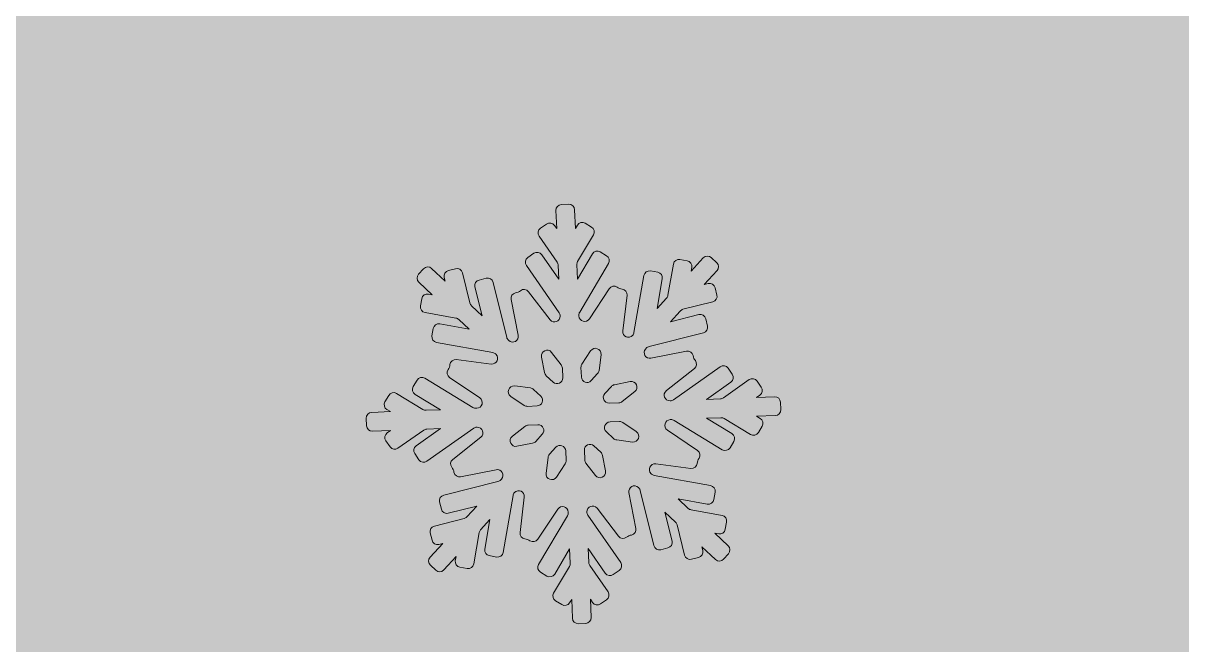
# Model space of a CAD drawing. Header units: millimetres. Extents: x 23 to 212, y -113 to -9.
# Drawn here: x 181.77 to 196, y -49.98 to -42.34 of the extents above; entities that cross this region are included whole.
import ezdxf

# ---------------------------------------------------------------- set-up
doc = ezdxf.new("R2010")
doc.units = ezdxf.units.MM
doc.header["$MEASUREMENT"] = 0
doc.layers.add('engraving', color=7, linetype='Continuous')
doc.layers.add('Layer 1', color=7, linetype='Continuous')

msp = doc.modelspace()

# ---------------------------------------------------------------- hatches: boundary and pattern name
at = {"layer": 'Layer 1'}
h = msp.add_hatch(color=2, dxfattribs=at)
h.dxf.hatch_style = 2
edge = h.paths.add_edge_path()
edge.add_spline(control_points=[(210.685, -79.288), (209.529, -76.47), (207.704, -73.987), (205.211, -71.837), (202.717, -69.689), (199.483, -68.006), (195.51, -66.789), (200.456, -65.005), (204.086, -62.492), (206.397, -59.247), (208.708, -56.004), (209.863, -52.435), (209.863, -48.543), (209.863, -41.326), (206.457, -35.852), (199.645, -32.121), (194.6, -29.33), (188.336, -27.699), (180.863, -27.224), (180.863, -27.224), (180.863, -24.792), (180.863, -24.792), (180.863, -22.224), (178.859, -20.106), (176.338, -19.914), (177.843, -18.799), (178.823, -17.016), (178.823, -14.999), (178.823, -11.618), (176.082, -8.878), (172.702, -8.878), (169.321, -8.878), (166.581, -11.618), (166.581, -14.999), (166.581, -17.016), (167.561, -18.799), (169.066, -19.914), (166.545, -20.106), (164.541, -22.224), (164.541, -24.792), (164.541, -24.792), (164.541, -27.073), (164.541, -27.073), (164.541, -27.073), (132.986, -27.073), (132.986, -27.073), (132.986, -27.073), (132.986, -112.222), (132.986, -112.222), (132.986, -112.222), (178.176, -112.222), (178.176, -112.222), (184.298, -112.222), (189.965, -111.381), (195.175, -109.698), (200.385, -108.016), (204.612, -105.33), (207.856, -101.639), (210.897, -98.112), (212.418, -93.672), (212.418, -88.32), (212.418, -85.117), (211.84, -82.107), (210.685, -79.288)], knot_values=[0, 0, 0, 0, 1, 1, 1, 2, 2, 2, 3, 3, 3, 4, 4, 4, 5, 5, 5, 6, 6, 6, 7, 7, 7, 8, 8, 8, 9, 9, 9, 10, 10, 10, 11, 11, 11, 12, 12, 12, 13, 13, 13, 14, 14, 14, 15, 15, 15, 16, 16, 16, 17, 17, 17, 18, 18, 18, 19, 19, 19, 20, 20, 20, 21, 21, 21, 21], degree=3, periodic=1)
edge = h.paths.add_edge_path()
edge.add_spline(control_points=[(168.894, -14.999), (168.894, -12.899), (170.602, -11.191), (172.702, -11.191), (174.801, -11.191), (176.509, -12.899), (176.509, -14.999), (176.509, -17.098), (174.801, -18.806), (172.702, -18.806), (170.602, -18.806), (168.894, -17.098), (168.894, -14.999)], knot_values=[0, 0, 0, 0, 1, 1, 1, 2, 2, 2, 3, 3, 3, 4, 4, 4, 4], degree=3, periodic=1)
edge = h.paths.add_edge_path()
edge.add_spline(control_points=[(161.024, -47.692), (161.024, -47.692), (174.526, -47.692), (174.526, -47.692), (178.824, -48.097), (180.973, -50.084), (180.973, -53.652), (180.649, -57.788), (178.5, -59.855), (174.526, -59.855), (174.526, -59.855), (161.024, -59.855), (161.024, -59.855), (161.024, -59.855), (161.024, -47.692), (161.024, -47.692)], knot_values=[0, 0, 0, 0, 1, 1, 1, 2, 2, 2, 3, 3, 3, 4, 4, 4, 5, 5, 5, 5], degree=3, periodic=1)
edge = h.paths.add_edge_path()
edge.add_spline(control_points=[(180.791, -89.643), (179.21, -90.911), (177.121, -91.543), (174.526, -91.543), (174.526, -91.543), (161.024, -91.543), (161.024, -91.543), (161.024, -91.543), (161.024, -78.893), (161.024, -78.893), (161.024, -78.893), (174.526, -78.893), (174.526, -78.893), (180.283, -78.893), (183.163, -80.804), (183.163, -84.626), (183.163, -86.703), (182.372, -88.376), (180.791, -89.643)], knot_values=[0, 0, 0, 0, 1, 1, 1, 2, 2, 2, 3, 3, 3, 4, 4, 4, 5, 5, 5, 6, 6, 6, 6], degree=3, periodic=1)

# ---------------------------------------------------------------- linework, layer by layer
at = {"layer": 'engraving', "lineweight": 0}
for points, knots in [([(191.071, -46.999), (191.07, -46.961), (191.037, -46.931), (190.999, -46.932), (190.999, -46.932), (190.776, -46.941), (190.776, -46.941), (190.776, -46.941), (190.817, -46.912), (190.817, -46.912), (190.849, -46.889), (190.856, -46.846), (190.835, -46.815), (190.835, -46.815), (190.783, -46.74), (190.783, -46.74), (190.761, -46.708), (190.717, -46.7), (190.685, -46.722), (190.685, -46.722), (190.37, -46.945), (190.37, -46.945), (190.359, -46.953), (190.346, -46.957), (190.332, -46.958), (190.332, -46.958), (190.162, -46.965), (190.162, -46.965), (190.162, -46.965), (190.462, -46.753), (190.462, -46.753), (190.493, -46.731), (190.501, -46.687), (190.479, -46.656), (190.479, -46.656), (190.427, -46.581), (190.427, -46.581), (190.405, -46.549), (190.361, -46.541), (190.329, -46.564), (190.329, -46.564), (189.755, -46.969), (189.755, -46.969), (189.744, -46.977), (189.731, -46.981), (189.718, -46.982), (189.718, -46.982), (189.715, -46.982), (189.715, -46.982), (189.647, -46.984), (189.615, -46.899), (189.669, -46.857), (189.669, -46.857), (190.013, -46.586), (190.013, -46.586), (190.043, -46.562), (190.048, -46.519), (190.025, -46.488), (190.025, -46.488), (190.014, -46.474), (190.014, -46.474), (190.007, -46.465), (190.003, -46.456), (190.001, -46.445), (190.001, -46.445), (189.997, -46.427), (189.997, -46.427), (189.99, -46.389), (189.953, -46.365), (189.915, -46.372), (189.915, -46.372), (189.48, -46.459), (189.48, -46.459), (189.414, -46.472), (189.37, -46.393), (189.415, -46.343), (189.415, -46.343), (189.422, -46.335), (189.422, -46.335), (189.432, -46.325), (189.444, -46.318), (189.457, -46.315), (189.457, -46.315), (190.124, -46.147), (190.124, -46.147), (190.161, -46.138), (190.184, -46.1), (190.174, -46.063), (190.174, -46.063), (190.152, -45.974), (190.152, -45.974), (190.143, -45.937), (190.105, -45.914), (190.068, -45.923), (190.068, -45.923), (189.718, -46.011), (189.718, -46.011), (189.718, -46.011), (189.839, -45.879), (189.839, -45.879), (189.848, -45.869), (189.86, -45.862), (189.873, -45.858), (189.873, -45.858), (190.239, -45.767), (190.239, -45.767), (190.276, -45.757), (190.299, -45.719), (190.29, -45.682), (190.29, -45.682), (190.268, -45.593), (190.268, -45.593), (190.258, -45.556), (190.22, -45.533), (190.183, -45.542), (190.183, -45.542), (190.135, -45.554), (190.135, -45.554), (190.135, -45.554), (190.292, -45.383), (190.292, -45.383), (190.317, -45.355), (190.316, -45.311), (190.288, -45.285), (190.288, -45.285), (190.221, -45.223), (190.221, -45.223), (190.193, -45.196), (190.148, -45.198), (190.122, -45.227), (190.122, -45.227), (189.972, -45.391), (189.972, -45.391), (189.972, -45.391), (189.981, -45.342), (189.981, -45.342), (189.988, -45.304), (189.962, -45.268), (189.925, -45.261), (189.925, -45.261), (189.836, -45.245), (189.836, -45.245), (189.798, -45.238), (189.761, -45.263), (189.755, -45.302), (189.755, -45.302), (189.688, -45.686), (189.688, -45.686), (189.686, -45.699), (189.68, -45.711), (189.671, -45.721), (189.671, -45.721), (189.556, -45.847), (189.556, -45.847), (189.556, -45.847), (189.619, -45.483), (189.619, -45.483), (189.626, -45.445), (189.601, -45.409), (189.563, -45.402), (189.563, -45.402), (189.474, -45.387), (189.474, -45.387), (189.436, -45.38), (189.4, -45.405), (189.393, -45.443), (189.393, -45.443), (189.271, -46.142), (189.271, -46.142), (189.269, -46.156), (189.263, -46.168), (189.254, -46.178), (189.254, -46.178), (189.254, -46.178), (189.254, -46.178), (189.208, -46.228), (189.125, -46.19), (189.133, -46.122), (189.133, -46.122), (189.186, -45.686), (189.186, -45.686), (189.191, -45.648), (189.164, -45.614), (189.125, -45.609), (189.125, -45.609), (189.109, -45.607), (189.109, -45.607), (189.098, -45.605), (189.087, -45.601), (189.078, -45.595), (189.078, -45.595), (189.064, -45.586), (189.064, -45.586), (189.032, -45.564), (188.988, -45.573), (188.967, -45.605), (188.967, -45.605), (188.723, -45.974), (188.723, -45.974), (188.686, -46.031), (188.597, -46.006), (188.595, -45.939), (188.595, -45.939), (188.594, -45.931), (188.594, -45.931), (188.594, -45.917), (188.597, -45.904), (188.604, -45.892), (188.604, -45.892), (188.958, -45.296), (188.958, -45.296), (188.978, -45.263), (188.967, -45.22), (188.934, -45.2), (188.934, -45.2), (188.857, -45.153), (188.857, -45.153), (188.824, -45.133), (188.781, -45.144), (188.761, -45.177), (188.761, -45.177), (188.577, -45.488), (188.577, -45.488), (188.577, -45.488), (188.569, -45.309), (188.569, -45.309), (188.569, -45.296), (188.572, -45.282), (188.579, -45.271), (188.579, -45.271), (188.773, -44.943), (188.773, -44.943), (188.793, -44.91), (188.782, -44.868), (188.749, -44.848), (188.749, -44.848), (188.672, -44.801), (188.672, -44.801), (188.639, -44.781), (188.596, -44.792), (188.576, -44.825), (188.576, -44.825), (188.551, -44.866), (188.551, -44.866), (188.551, -44.866), (188.542, -44.634), (188.542, -44.634), (188.54, -44.596), (188.508, -44.566), (188.469, -44.567), (188.469, -44.567), (188.38, -44.571), (188.38, -44.571), (188.341, -44.572), (188.311, -44.605), (188.313, -44.643), (188.313, -44.643), (188.322, -44.867), (188.322, -44.867), (188.322, -44.867), (188.294, -44.828), (188.294, -44.828), (188.272, -44.796), (188.228, -44.788), (188.197, -44.81), (188.197, -44.81), (188.123, -44.862), (188.123, -44.862), (188.092, -44.885), (188.084, -44.928), (188.106, -44.959), (188.106, -44.959), (188.327, -45.28), (188.327, -45.28), (188.335, -45.291), (188.339, -45.304), (188.34, -45.317), (188.34, -45.317), (188.347, -45.489), (188.347, -45.489), (188.347, -45.489), (188.138, -45.187), (188.138, -45.187), (188.116, -45.155), (188.072, -45.147), (188.041, -45.17), (188.041, -45.17), (187.967, -45.222), (187.967, -45.222), (187.936, -45.244), (187.928, -45.287), (187.95, -45.319), (187.95, -45.319), (188.353, -45.902), (188.353, -45.902), (188.36, -45.913), (188.364, -45.925), (188.365, -45.939), (188.365, -45.939), (188.365, -45.94), (188.365, -45.94), (188.368, -46.008), (188.281, -46.039), (188.24, -45.985), (188.24, -45.985), (187.975, -45.641), (187.975, -45.641), (187.951, -45.61), (187.907, -45.605), (187.876, -45.629), (187.876, -45.629), (187.863, -45.639), (187.863, -45.639), (187.854, -45.646), (187.844, -45.651), (187.834, -45.653), (187.834, -45.653), (187.817, -45.656), (187.817, -45.656), (187.779, -45.664), (187.755, -45.7), (187.762, -45.738), (187.762, -45.738), (187.849, -46.177), (187.849, -46.177), (187.862, -46.243), (187.782, -46.288), (187.732, -46.241), (187.732, -46.241), (187.728, -46.237), (187.728, -46.237), (187.718, -46.228), (187.711, -46.216), (187.708, -46.203), (187.708, -46.203), (187.541, -45.527), (187.541, -45.527), (187.531, -45.489), (187.493, -45.467), (187.456, -45.476), (187.456, -45.476), (187.369, -45.498), (187.369, -45.498), (187.331, -45.507), (187.309, -45.545), (187.318, -45.582), (187.318, -45.582), (187.405, -45.936), (187.405, -45.936), (187.405, -45.936), (187.276, -45.815), (187.276, -45.815), (187.266, -45.805), (187.259, -45.794), (187.256, -45.78), (187.256, -45.78), (187.164, -45.41), (187.164, -45.41), (187.155, -45.372), (187.117, -45.349), (187.079, -45.359), (187.079, -45.359), (186.992, -45.38), (186.992, -45.38), (186.955, -45.39), (186.932, -45.428), (186.941, -45.465), (186.941, -45.465), (186.953, -45.513), (186.953, -45.513), (186.953, -45.513), (186.785, -45.356), (186.785, -45.356), (186.757, -45.329), (186.712, -45.331), (186.686, -45.36), (186.686, -45.36), (186.625, -45.427), (186.625, -45.427), (186.599, -45.455), (186.601, -45.499), (186.629, -45.525), (186.629, -45.525), (186.793, -45.678), (186.793, -45.678), (186.793, -45.678), (186.745, -45.67), (186.745, -45.67), (186.707, -45.663), (186.67, -45.688), (186.664, -45.727), (186.664, -45.727), (186.648, -45.816), (186.648, -45.816), (186.642, -45.854), (186.667, -45.89), (186.705, -45.897), (186.705, -45.897), (187.084, -45.966), (187.084, -45.966), (187.097, -45.968), (187.11, -45.974), (187.119, -45.984), (187.119, -45.984), (187.245, -46.101), (187.245, -46.101), (187.245, -46.101), (186.886, -46.036), (186.886, -46.036), (186.848, -46.029), (186.811, -46.055), (186.805, -46.093), (186.805, -46.093), (186.789, -46.183), (186.789, -46.183), (186.783, -46.221), (186.808, -46.257), (186.846, -46.264), (186.846, -46.264), (187.536, -46.389), (187.536, -46.389), (187.55, -46.391), (187.562, -46.397), (187.572, -46.406), (187.572, -46.406), (187.575, -46.409), (187.575, -46.409), (187.624, -46.456), (187.586, -46.538), (187.518, -46.53), (187.518, -46.53), (187.088, -46.475), (187.088, -46.475), (187.05, -46.47), (187.014, -46.498), (187.01, -46.536), (187.01, -46.536), (187.008, -46.554), (187.008, -46.554), (187.006, -46.564), (187.003, -46.575), (186.997, -46.584), (186.997, -46.584), (186.987, -46.599), (186.987, -46.599), (186.966, -46.63), (186.974, -46.673), (187.006, -46.695), (187.006, -46.695), (187.376, -46.946), (187.376, -46.946), (187.432, -46.984), (187.407, -47.071), (187.34, -47.074), (187.34, -47.074), (187.331, -47.074), (187.331, -47.074), (187.318, -47.075), (187.304, -47.071), (187.292, -47.064), (187.292, -47.064), (186.703, -46.705), (186.703, -46.705), (186.67, -46.685), (186.626, -46.696), (186.606, -46.729), (186.606, -46.729), (186.56, -46.807), (186.56, -46.807), (186.54, -46.84), (186.551, -46.883), (186.584, -46.903), (186.584, -46.903), (186.893, -47.091), (186.893, -47.091), (186.893, -47.091), (186.717, -47.098), (186.717, -47.098), (186.703, -47.099), (186.69, -47.095), (186.678, -47.088), (186.678, -47.088), (186.355, -46.891), (186.355, -46.891), (186.322, -46.871), (186.278, -46.882), (186.259, -46.915), (186.259, -46.915), (186.212, -46.993), (186.212, -46.993), (186.193, -47.026), (186.203, -47.069), (186.236, -47.089), (186.236, -47.089), (186.279, -47.115), (186.279, -47.115), (186.279, -47.115), (186.05, -47.124), (186.05, -47.124), (186.011, -47.126), (185.981, -47.158), (185.982, -47.197), (185.982, -47.197), (185.986, -47.288), (185.986, -47.288), (185.988, -47.327), (186.02, -47.357), (186.059, -47.355), (186.059, -47.355), (186.281, -47.346), (186.281, -47.346), (186.281, -47.346), (186.24, -47.376), (186.24, -47.376), (186.209, -47.398), (186.201, -47.441), (186.223, -47.472), (186.223, -47.472), (186.274, -47.547), (186.274, -47.547), (186.297, -47.579), (186.341, -47.587), (186.372, -47.565), (186.372, -47.565), (186.688, -47.342), (186.688, -47.342), (186.699, -47.334), (186.712, -47.33), (186.725, -47.329), (186.725, -47.329), (186.895, -47.323), (186.895, -47.323), (186.895, -47.323), (186.595, -47.534), (186.595, -47.534), (186.564, -47.556), (186.556, -47.6), (186.578, -47.631), (186.578, -47.631), (186.63, -47.706), (186.63, -47.706), (186.652, -47.738), (186.696, -47.746), (186.728, -47.723), (186.728, -47.723), (187.302, -47.318), (187.302, -47.318), (187.313, -47.31), (187.326, -47.306), (187.339, -47.305), (187.339, -47.305), (187.343, -47.305), (187.343, -47.305), (187.41, -47.303), (187.442, -47.388), (187.389, -47.43), (187.389, -47.43), (187.044, -47.701), (187.044, -47.701), (187.014, -47.725), (187.009, -47.768), (187.032, -47.799), (187.032, -47.799), (187.043, -47.813), (187.043, -47.813), (187.05, -47.822), (187.054, -47.831), (187.057, -47.842), (187.057, -47.842), (187.06, -47.86), (187.06, -47.86), (187.068, -47.898), (187.104, -47.922), (187.142, -47.915), (187.142, -47.915), (187.577, -47.828), (187.577, -47.828), (187.643, -47.815), (187.688, -47.894), (187.642, -47.944), (187.642, -47.944), (187.635, -47.952), (187.635, -47.952), (187.626, -47.962), (187.614, -47.969), (187.6, -47.972), (187.6, -47.972), (186.934, -48.14), (186.934, -48.14), (186.896, -48.149), (186.874, -48.187), (186.883, -48.224), (186.883, -48.224), (186.905, -48.313), (186.905, -48.313), (186.914, -48.35), (186.952, -48.373), (186.99, -48.364), (186.99, -48.364), (187.339, -48.276), (187.339, -48.276), (187.339, -48.276), (187.218, -48.408), (187.218, -48.408), (187.209, -48.418), (187.197, -48.425), (187.184, -48.429), (187.184, -48.429), (186.819, -48.52), (186.819, -48.52), (186.781, -48.53), (186.759, -48.568), (186.768, -48.605), (186.768, -48.605), (186.79, -48.694), (186.79, -48.694), (186.799, -48.731), (186.837, -48.754), (186.875, -48.745), (186.875, -48.745), (186.922, -48.733), (186.922, -48.733), (186.922, -48.733), (186.766, -48.904), (186.766, -48.904), (186.74, -48.932), (186.742, -48.976), (186.77, -49.002), (186.77, -49.002), (186.836, -49.064), (186.836, -49.064), (186.864, -49.091), (186.909, -49.089), (186.935, -49.06), (186.935, -49.06), (187.085, -48.896), (187.085, -48.896), (187.085, -48.896), (187.076, -48.946), (187.076, -48.946), (187.07, -48.983), (187.095, -49.019), (187.133, -49.026), (187.133, -49.026), (187.221, -49.042), (187.221, -49.042), (187.259, -49.049), (187.296, -49.024), (187.302, -48.985), (187.302, -48.985), (187.369, -48.601), (187.369, -48.601), (187.372, -48.588), (187.378, -48.576), (187.387, -48.566), (187.387, -48.566), (187.501, -48.44), (187.501, -48.44), (187.501, -48.44), (187.438, -48.804), (187.438, -48.804), (187.431, -48.842), (187.457, -48.878), (187.494, -48.884), (187.494, -48.884), (187.583, -48.901), (187.583, -48.901), (187.621, -48.907), (187.658, -48.882), (187.664, -48.844), (187.664, -48.844), (187.786, -48.145), (187.786, -48.145), (187.788, -48.131), (187.794, -48.119), (187.803, -48.109), (187.803, -48.109), (187.803, -48.109), (187.803, -48.109), (187.849, -48.059), (187.932, -48.097), (187.924, -48.165), (187.924, -48.165), (187.871, -48.601), (187.871, -48.601), (187.867, -48.639), (187.894, -48.673), (187.932, -48.678), (187.932, -48.678), (187.948, -48.68), (187.948, -48.68), (187.959, -48.682), (187.97, -48.686), (187.979, -48.692), (187.979, -48.692), (187.993, -48.701), (187.993, -48.701), (188.025, -48.723), (188.069, -48.714), (188.09, -48.682), (188.09, -48.682), (188.334, -48.313), (188.334, -48.313), (188.372, -48.256), (188.46, -48.281), (188.462, -48.348), (188.462, -48.348), (188.463, -48.356), (188.463, -48.356), (188.463, -48.37), (188.46, -48.383), (188.453, -48.395), (188.453, -48.395), (188.099, -48.991), (188.099, -48.991), (188.08, -49.024), (188.09, -49.067), (188.123, -49.087), (188.123, -49.087), (188.2, -49.134), (188.2, -49.134), (188.233, -49.154), (188.277, -49.143), (188.297, -49.11), (188.297, -49.11), (188.481, -48.799), (188.481, -48.799), (188.481, -48.799), (188.488, -48.978), (188.488, -48.978), (188.489, -48.991), (188.485, -49.005), (188.478, -49.016), (188.478, -49.016), (188.284, -49.344), (188.284, -49.344), (188.265, -49.377), (188.275, -49.419), (188.308, -49.439), (188.308, -49.439), (188.385, -49.486), (188.385, -49.486), (188.418, -49.506), (188.462, -49.496), (188.481, -49.462), (188.481, -49.462), (188.506, -49.421), (188.506, -49.421), (188.506, -49.421), (188.515, -49.653), (188.515, -49.653), (188.517, -49.691), (188.549, -49.721), (188.588, -49.72), (188.588, -49.72), (188.678, -49.716), (188.678, -49.716), (188.716, -49.715), (188.746, -49.682), (188.745, -49.644), (188.745, -49.644), (188.736, -49.42), (188.736, -49.42), (188.736, -49.42), (188.763, -49.459), (188.763, -49.459), (188.785, -49.491), (188.829, -49.499), (188.861, -49.477), (188.861, -49.477), (188.934, -49.425), (188.934, -49.425), (188.966, -49.403), (188.973, -49.359), (188.952, -49.328), (188.952, -49.328), (188.73, -49.007), (188.73, -49.007), (188.722, -48.996), (188.718, -48.983), (188.717, -48.97), (188.717, -48.97), (188.71, -48.798), (188.71, -48.798), (188.71, -48.798), (188.919, -49.1), (188.919, -49.1), (188.941, -49.132), (188.985, -49.14), (189.017, -49.117), (189.017, -49.117), (189.09, -49.065), (189.09, -49.065), (189.122, -49.043), (189.129, -49), (189.108, -48.968), (189.108, -48.968), (188.705, -48.385), (188.705, -48.385), (188.697, -48.374), (188.693, -48.362), (188.692, -48.348), (188.692, -48.348), (188.692, -48.347), (188.692, -48.347), (188.689, -48.279), (188.776, -48.248), (188.817, -48.302), (188.817, -48.302), (189.082, -48.646), (189.082, -48.646), (189.106, -48.677), (189.151, -48.682), (189.181, -48.658), (189.181, -48.658), (189.194, -48.648), (189.194, -48.648), (189.203, -48.641), (189.213, -48.636), (189.224, -48.634), (189.224, -48.634), (189.24, -48.631), (189.24, -48.631), (189.278, -48.623), (189.303, -48.587), (189.295, -48.549), (189.295, -48.549), (189.209, -48.11), (189.209, -48.11), (189.195, -48.044), (189.275, -47.999), (189.325, -48.046), (189.325, -48.046), (189.329, -48.05), (189.329, -48.05), (189.339, -48.059), (189.346, -48.071), (189.349, -48.084), (189.349, -48.084), (189.517, -48.76), (189.517, -48.76), (189.526, -48.798), (189.564, -48.82), (189.601, -48.811), (189.601, -48.811), (189.688, -48.789), (189.688, -48.789), (189.726, -48.78), (189.749, -48.742), (189.739, -48.705), (189.739, -48.705), (189.652, -48.351), (189.652, -48.351), (189.652, -48.351), (189.781, -48.472), (189.781, -48.472), (189.791, -48.482), (189.798, -48.493), (189.801, -48.507), (189.801, -48.507), (189.893, -48.878), (189.893, -48.878), (189.902, -48.915), (189.941, -48.938), (189.978, -48.929), (189.978, -48.929), (190.065, -48.907), (190.065, -48.907), (190.102, -48.897), (190.125, -48.86), (190.116, -48.822), (190.116, -48.822), (190.104, -48.774), (190.104, -48.774), (190.104, -48.774), (190.272, -48.931), (190.272, -48.931), (190.3, -48.958), (190.345, -48.956), (190.371, -48.927), (190.371, -48.927), (190.432, -48.86), (190.432, -48.86), (190.458, -48.832), (190.456, -48.788), (190.428, -48.762), (190.428, -48.762), (190.264, -48.609), (190.264, -48.609), (190.264, -48.609), (190.312, -48.617), (190.312, -48.617), (190.35, -48.624), (190.387, -48.599), (190.393, -48.56), (190.393, -48.56), (190.409, -48.471), (190.409, -48.471), (190.416, -48.433), (190.391, -48.397), (190.353, -48.39), (190.353, -48.39), (189.973, -48.321), (189.973, -48.321), (189.96, -48.319), (189.948, -48.313), (189.938, -48.303), (189.938, -48.303), (189.812, -48.186), (189.812, -48.186), (189.812, -48.186), (190.171, -48.251), (190.171, -48.251), (190.209, -48.258), (190.246, -48.232), (190.252, -48.194), (190.252, -48.194), (190.268, -48.104), (190.268, -48.104), (190.275, -48.066), (190.249, -48.03), (190.212, -48.023), (190.212, -48.023), (189.521, -47.899), (189.521, -47.899), (189.508, -47.896), (189.495, -47.89), (189.486, -47.881), (189.486, -47.881), (189.482, -47.878), (189.482, -47.878), (189.433, -47.831), (189.472, -47.749), (189.539, -47.757), (189.539, -47.757), (189.969, -47.812), (189.969, -47.812), (190.008, -47.817), (190.043, -47.79), (190.047, -47.751), (190.047, -47.751), (190.05, -47.733), (190.05, -47.733), (190.051, -47.723), (190.055, -47.712), (190.061, -47.703), (190.061, -47.703), (190.071, -47.688), (190.071, -47.688), (190.092, -47.657), (190.083, -47.614), (190.051, -47.592), (190.051, -47.592), (189.681, -47.341), (189.681, -47.341), (189.625, -47.303), (189.65, -47.216), (189.717, -47.213), (189.717, -47.213), (189.726, -47.213), (189.726, -47.213), (189.74, -47.212), (189.753, -47.216), (189.765, -47.223), (189.765, -47.223), (190.354, -47.582), (190.354, -47.582), (190.388, -47.602), (190.431, -47.591), (190.451, -47.558), (190.451, -47.558), (190.497, -47.48), (190.497, -47.48), (190.517, -47.447), (190.506, -47.404), (190.474, -47.385), (190.474, -47.385), (190.164, -47.196), (190.164, -47.196), (190.164, -47.196), (190.34, -47.189), (190.34, -47.189), (190.354, -47.188), (190.368, -47.192), (190.379, -47.199), (190.379, -47.199), (190.702, -47.396), (190.702, -47.396), (190.735, -47.416), (190.779, -47.405), (190.799, -47.372), (190.799, -47.372), (190.845, -47.294), (190.845, -47.294), (190.864, -47.261), (190.854, -47.218), (190.821, -47.198), (190.821, -47.198), (190.778, -47.172), (190.778, -47.172), (190.778, -47.172), (191.008, -47.163), (191.008, -47.163), (191.046, -47.162), (191.076, -47.129), (191.075, -47.09), (191.075, -47.09), (191.071, -46.999), (191.071, -46.999)], [0, 0, 0, 0, 1, 1, 1, 2, 2, 2, 3, 3, 3, 4, 4, 4, 5, 5, 5, 6, 6, 6, 7, 7, 7, 8, 8, 8, 9, 9, 9, 10, 10, 10, 11, 11, 11, 12, 12, 12, 13, 13, 13, 14, 14, 14, 15, 15, 15, 16, 16, 16, 17, 17, 17, 18, 18, 18, 19, 19, 19, 20, 20, 20, 21, 21, 21, 22, 22, 22, 23, 23, 23, 24, 24, 24, 25, 25, 25, 26, 26, 26, 27, 27, 27, 28, 28, 28, 29, 29, 29, 30, 30, 30, 31, 31, 31, 32, 32, 32, 33, 33, 33, 34, 34, 34, 35, 35, 35, 36, 36, 36, 37, 37, 37, 38, 38, 38, 39, 39, 39, 40, 40, 40, 41, 41, 41, 42, 42, 42, 43, 43, 43, 44, 44, 44, 45, 45, 45, 46, 46, 46, 47, 47, 47, 48, 48, 48, 49, 49, 49, 50, 50, 50, 51, 51, 51, 52, 52, 52, 53, 53, 53, 54, 54, 54, 55, 55, 55, 56, 56, 56, 57, 57, 57, 58, 58, 58, 59, 59, 59, 60, 60, 60, 61, 61, 61, 62, 62, 62, 63, 63, 63, 64, 64, 64, 65, 65, 65, 66, 66, 66, 67, 67, 67, 68, 68, 68, 69, 69, 69, 70, 70, 70, 71, 71, 71, 72, 72, 72, 73, 73, 73, 74, 74, 74, 75, 75, 75, 76, 76, 76, 77, 77, 77, 78, 78, 78, 79, 79, 79, 80, 80, 80, 81, 81, 81, 82, 82, 82, 83, 83, 83, 84, 84, 84, 85, 85, 85, 86, 86, 86, 87, 87, 87, 88, 88, 88, 89, 89, 89, 90, 90, 90, 91, 91, 91, 92, 92, 92, 93, 93, 93, 94, 94, 94, 95, 95, 95, 96, 96, 96, 97, 97, 97, 98, 98, 98, 99, 99, 99, 100, 100, 100, 101, 101, 101, 102, 102, 102, 103, 103, 103, 104, 104, 104, 105, 105, 105, 106, 106, 106, 107, 107, 107, 108, 108, 108, 109, 109, 109, 110, 110, 110, 111, 111, 111, 112, 112, 112, 113, 113, 113, 114, 114, 114, 115, 115, 115, 116, 116, 116, 117, 117, 117, 118, 118, 118, 119, 119, 119, 120, 120, 120, 121, 121, 121, 122, 122, 122, 123, 123, 123, 124, 124, 124, 125, 125, 125, 126, 126, 126, 127, 127, 127, 128, 128, 128, 129, 129, 129, 130, 130, 130, 131, 131, 131, 132, 132, 132, 133, 133, 133, 134, 134, 134, 135, 135, 135, 136, 136, 136, 137, 137, 137, 138, 138, 138, 139, 139, 139, 140, 140, 140, 141, 141, 141, 142, 142, 142, 143, 143, 143, 144, 144, 144, 145, 145, 145, 146, 146, 146, 147, 147, 147, 148, 148, 148, 149, 149, 149, 150, 150, 150, 151, 151, 151, 152, 152, 152, 153, 153, 153, 154, 154, 154, 155, 155, 155, 156, 156, 156, 157, 157, 157, 158, 158, 158, 159, 159, 159, 160, 160, 160, 161, 161, 161, 162, 162, 162, 163, 163, 163, 164, 164, 164, 165, 165, 165, 166, 166, 166, 167, 167, 167, 168, 168, 168, 169, 169, 169, 170, 170, 170, 171, 171, 171, 172, 172, 172, 173, 173, 173, 174, 174, 174, 175, 175, 175, 176, 176, 176, 177, 177, 177, 178, 178, 178, 179, 179, 179, 180, 180, 180, 181, 181, 181, 182, 182, 182, 183, 183, 183, 184, 184, 184, 185, 185, 185, 186, 186, 186, 187, 187, 187, 188, 188, 188, 189, 189, 189, 190, 190, 190, 191, 191, 191, 192, 192, 192, 193, 193, 193, 194, 194, 194, 195, 195, 195, 196, 196, 196, 197, 197, 197, 198, 198, 198, 199, 199, 199, 200, 200, 200, 201, 201, 201, 202, 202, 202, 203, 203, 203, 204, 204, 204, 205, 205, 205, 206, 206, 206, 207, 207, 207, 208, 208, 208, 209, 209, 209, 210, 210, 210, 211, 211, 211, 212, 212, 212, 213, 213, 213, 214, 214, 214, 215, 215, 215, 216, 216, 216, 217, 217, 217, 218, 218, 218, 219, 219, 219, 220, 220, 220, 221, 221, 221, 222, 222, 222, 223, 223, 223, 224, 224, 224, 225, 225, 225, 226, 226, 226, 227, 227, 227, 228, 228, 228, 229, 229, 229, 230, 230, 230, 231, 231, 231, 232, 232, 232, 233, 233, 233, 234, 234, 234, 235, 235, 235, 236, 236, 236, 237, 237, 237, 238, 238, 238, 239, 239, 239, 240, 240, 240, 241, 241, 241, 242, 242, 242, 243, 243, 243, 244, 244, 244, 245, 245, 245, 246, 246, 246, 247, 247, 247, 248, 248, 248, 249, 249, 249, 250, 250, 250, 251, 251, 251, 252, 252, 252, 253, 253, 253, 254, 254, 254, 255, 255, 255, 256, 256, 256, 257, 257, 257, 258, 258, 258, 259, 259, 259, 260, 260, 260, 261, 261, 261, 262, 262, 262, 263, 263, 263, 264, 264, 264, 265, 265, 265, 266, 266, 266, 267, 267, 267, 268, 268, 268, 269, 269, 269, 270, 270, 270, 271, 271, 271, 272, 272, 272, 273, 273, 273, 274, 274, 274, 275, 275, 275, 276, 276, 276, 277, 277, 277, 278, 278, 278, 279, 279, 279, 280, 280, 280, 281, 281, 281, 282, 282, 282, 283, 283, 283, 284, 284, 284, 285, 285, 285, 286, 286, 286, 287, 287, 287, 288, 288, 288, 289, 289, 289, 290, 290, 290, 291, 291, 291, 292, 292, 292, 293, 293, 293, 294, 294, 294, 295, 295, 295, 296, 296, 296, 297, 297, 297, 298, 298, 298, 299, 299, 299, 300, 300, 300, 301, 301, 301, 302, 302, 302, 303, 303, 303, 304, 304, 304, 305, 305, 305, 306, 306, 306, 307, 307, 307, 308, 308, 308, 309, 309, 309, 310, 310, 310, 311, 311, 311, 312, 312, 312, 313, 313, 313, 314, 314, 314, 315, 315, 315, 316, 316, 316, 317, 317, 317, 318, 318, 318, 319, 319, 319, 320, 320, 320, 321, 321, 321, 322, 322, 322, 323, 323, 323, 324, 324, 324, 325, 325, 325, 326, 326, 326, 327, 327, 327, 328, 328, 328, 329, 329, 329, 330, 330, 330, 331, 331, 331, 332, 332, 332, 333, 333, 333, 334, 334, 334, 335, 335, 335, 336, 336, 336, 336]), ([(188.259, -46.387), (188.259, -46.387), (188.376, -46.54), (188.376, -46.54), (188.385, -46.551), (188.39, -46.565), (188.391, -46.579), (188.391, -46.579), (188.396, -46.698), (188.396, -46.698), (188.398, -46.76), (188.324, -46.794), (188.278, -46.752), (188.278, -46.752), (188.194, -46.673), (188.194, -46.673), (188.183, -46.663), (188.176, -46.65), (188.173, -46.635), (188.173, -46.635), (188.135, -46.444), (188.135, -46.444), (188.121, -46.371), (188.214, -46.329), (188.259, -46.387)], [0, 0, 0, 0, 1, 1, 1, 2, 2, 2, 3, 3, 3, 4, 4, 4, 5, 5, 5, 6, 6, 6, 7, 7, 7, 8, 8, 8, 8]), ([(188.625, -46.689), (188.625, -46.689), (188.62, -46.571), (188.62, -46.571), (188.62, -46.557), (188.624, -46.542), (188.632, -46.53), (188.632, -46.53), (188.738, -46.369), (188.738, -46.369), (188.779, -46.307), (188.875, -46.342), (188.866, -46.416), (188.866, -46.416), (188.843, -46.609), (188.843, -46.609), (188.841, -46.624), (188.835, -46.637), (188.825, -46.648), (188.825, -46.648), (188.747, -46.734), (188.747, -46.734), (188.704, -46.78), (188.628, -46.752), (188.625, -46.689)], [0, 0, 0, 0, 1, 1, 1, 2, 2, 2, 3, 3, 3, 4, 4, 4, 5, 5, 5, 6, 6, 6, 7, 7, 7, 8, 8, 8, 8]), ([(187.922, -47.038), (187.922, -47.038), (187.758, -46.927), (187.758, -46.927), (187.697, -46.885), (187.733, -46.79), (187.806, -46.799), (187.806, -46.799), (187.999, -46.824), (187.999, -46.824), (188.013, -46.826), (188.027, -46.832), (188.038, -46.842), (188.038, -46.842), (188.126, -46.924), (188.126, -46.924), (188.171, -46.967), (188.143, -47.043), (188.081, -47.045), (188.081, -47.045), (187.964, -47.05), (187.964, -47.05), (187.949, -47.05), (187.935, -47.046), (187.922, -47.038)], [0, 0, 0, 0, 1, 1, 1, 2, 2, 2, 3, 3, 3, 4, 4, 4, 5, 5, 5, 6, 6, 6, 7, 7, 7, 8, 8, 8, 8]), ([(188.912, -46.894), (188.912, -46.894), (188.993, -46.806), (188.993, -46.806), (189.003, -46.795), (189.016, -46.787), (189.031, -46.784), (189.031, -46.784), (189.223, -46.746), (189.223, -46.746), (189.295, -46.732), (189.338, -46.824), (189.28, -46.869), (189.28, -46.869), (189.125, -46.991), (189.125, -46.991), (189.114, -47), (189.099, -47.006), (189.085, -47.006), (189.085, -47.006), (188.967, -47.011), (188.967, -47.011), (188.905, -47.013), (188.871, -46.94), (188.912, -46.894)], [0, 0, 0, 0, 1, 1, 1, 2, 2, 2, 3, 3, 3, 4, 4, 4, 5, 5, 5, 6, 6, 6, 7, 7, 7, 8, 8, 8, 8]), ([(189.135, -47.249), (189.135, -47.249), (189.299, -47.36), (189.299, -47.36), (189.36, -47.402), (189.324, -47.497), (189.251, -47.488), (189.251, -47.488), (189.059, -47.463), (189.059, -47.463), (189.044, -47.461), (189.03, -47.455), (189.02, -47.445), (189.02, -47.445), (188.932, -47.363), (188.932, -47.363), (188.886, -47.32), (188.915, -47.244), (188.977, -47.242), (188.977, -47.242), (189.093, -47.237), (189.093, -47.237), (189.108, -47.237), (189.123, -47.241), (189.135, -47.249)], [0, 0, 0, 0, 1, 1, 1, 2, 2, 2, 3, 3, 3, 4, 4, 4, 5, 5, 5, 6, 6, 6, 7, 7, 7, 8, 8, 8, 8]), ([(188.145, -47.393), (188.145, -47.393), (188.064, -47.481), (188.064, -47.481), (188.054, -47.492), (188.041, -47.5), (188.026, -47.503), (188.026, -47.503), (187.834, -47.541), (187.834, -47.541), (187.762, -47.556), (187.72, -47.463), (187.777, -47.418), (187.777, -47.418), (187.932, -47.296), (187.932, -47.296), (187.944, -47.287), (187.958, -47.281), (187.973, -47.281), (187.973, -47.281), (188.09, -47.276), (188.09, -47.276), (188.152, -47.274), (188.187, -47.347), (188.145, -47.393)], [0, 0, 0, 0, 1, 1, 1, 2, 2, 2, 3, 3, 3, 4, 4, 4, 5, 5, 5, 6, 6, 6, 7, 7, 7, 8, 8, 8, 8]), ([(188.432, -47.598), (188.432, -47.598), (188.437, -47.716), (188.437, -47.716), (188.438, -47.73), (188.433, -47.745), (188.425, -47.757), (188.425, -47.757), (188.319, -47.918), (188.319, -47.918), (188.278, -47.98), (188.182, -47.945), (188.191, -47.871), (188.191, -47.871), (188.215, -47.678), (188.215, -47.678), (188.217, -47.663), (188.223, -47.65), (188.233, -47.639), (188.233, -47.639), (188.311, -47.553), (188.311, -47.553), (188.353, -47.507), (188.43, -47.535), (188.432, -47.598)], [0, 0, 0, 0, 1, 1, 1, 2, 2, 2, 3, 3, 3, 4, 4, 4, 5, 5, 5, 6, 6, 6, 7, 7, 7, 8, 8, 8, 8]), ([(188.798, -47.9), (188.798, -47.9), (188.681, -47.747), (188.681, -47.747), (188.672, -47.736), (188.667, -47.722), (188.666, -47.708), (188.666, -47.708), (188.662, -47.589), (188.662, -47.589), (188.659, -47.527), (188.733, -47.493), (188.779, -47.535), (188.779, -47.535), (188.863, -47.614), (188.863, -47.614), (188.874, -47.624), (188.881, -47.637), (188.884, -47.652), (188.884, -47.652), (188.922, -47.843), (188.922, -47.843), (188.936, -47.916), (188.843, -47.958), (188.798, -47.9)], [0, 0, 0, 0, 1, 1, 1, 2, 2, 2, 3, 3, 3, 4, 4, 4, 5, 5, 5, 6, 6, 6, 7, 7, 7, 8, 8, 8, 8])]:
    msp.add_open_spline(points, degree=3, knots=knots, dxfattribs=at)
at = {"layer": 'Layer 1', "lineweight": 0}
msp.add_open_spline([(210.685, -79.288), (209.529, -76.47), (207.704, -73.987), (205.211, -71.837), (202.717, -69.689), (199.483, -68.006), (195.51, -66.789), (200.456, -65.005), (204.086, -62.492), (206.397, -59.247), (208.708, -56.004), (209.863, -52.435), (209.863, -48.543), (209.863, -41.326), (206.457, -35.852), (199.645, -32.121), (194.6, -29.33), (188.336, -27.699), (180.863, -27.224), (180.863, -27.224), (180.863, -24.792), (180.863, -24.792), (180.863, -22.224), (178.859, -20.106), (176.338, -19.914), (177.843, -18.799), (178.823, -17.016), (178.823, -14.999), (178.823, -11.618), (176.082, -8.878), (172.702, -8.878), (169.321, -8.878), (166.581, -11.618), (166.581, -14.999), (166.581, -17.016), (167.561, -18.799), (169.066, -19.914), (166.545, -20.106), (164.541, -22.224), (164.541, -24.792), (164.541, -24.792), (164.541, -27.073), (164.541, -27.073), (164.541, -27.073), (132.986, -27.073), (132.986, -27.073), (132.986, -27.073), (132.986, -112.222), (132.986, -112.222), (132.986, -112.222), (178.176, -112.222), (178.176, -112.222), (184.298, -112.222), (189.965, -111.381), (195.175, -109.698), (200.385, -108.016), (204.612, -105.33), (207.856, -101.639), (210.897, -98.112), (212.418, -93.672), (212.418, -88.32), (212.418, -85.117), (211.84, -82.107), (210.685, -79.288)], degree=3, knots=[0, 0, 0, 0, 1, 1, 1, 2, 2, 2, 3, 3, 3, 4, 4, 4, 5, 5, 5, 6, 6, 6, 7, 7, 7, 8, 8, 8, 9, 9, 9, 10, 10, 10, 11, 11, 11, 12, 12, 12, 13, 13, 13, 14, 14, 14, 15, 15, 15, 16, 16, 16, 17, 17, 17, 18, 18, 18, 19, 19, 19, 20, 20, 20, 21, 21, 21, 21], dxfattribs=at)

doc.saveas('drawing.dxf')
